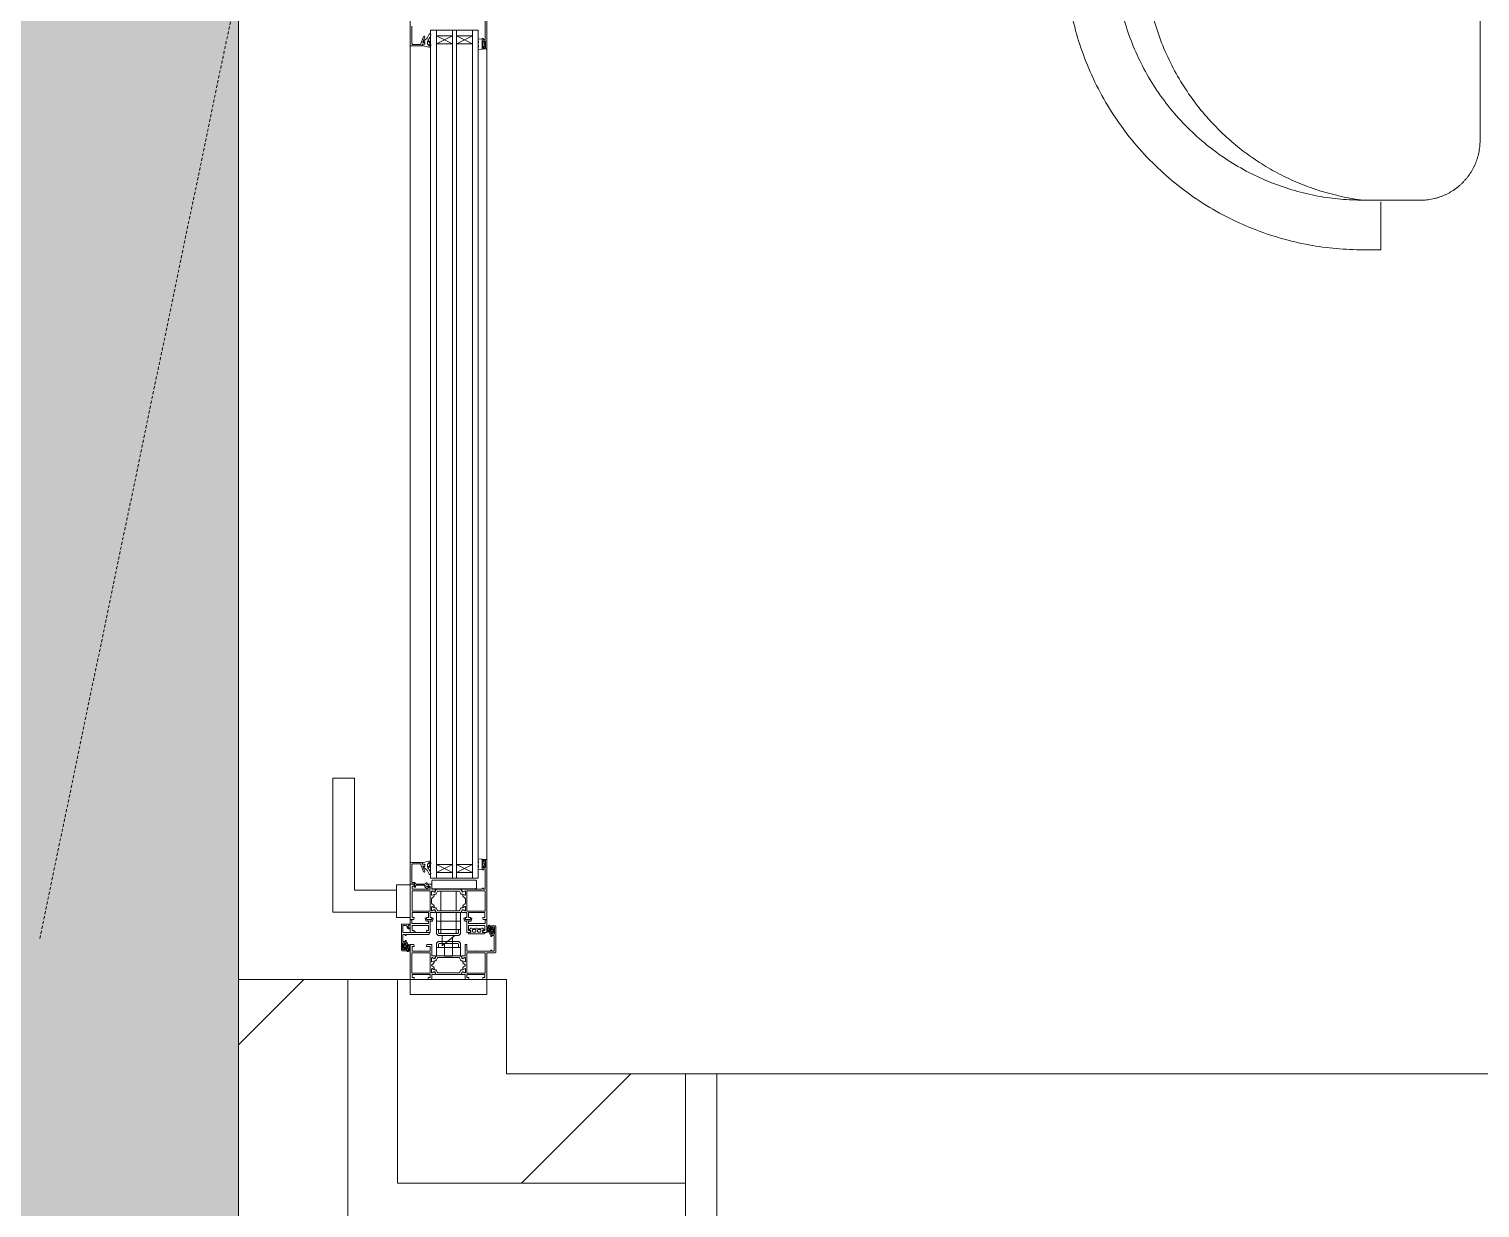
# Model space of a CAD drawing. Header units: millimetres. Extents: x -3370 to 37592, y -25802 to 13127.
# Drawn here: x 8373 to 9834, y -5157 to -3969 of the extents above; entities that cross this region are included whole.
import ezdxf

# ---------------------------------------------------------------- set-up
doc = ezdxf.new("R2010")
doc.units = ezdxf.units.MM
doc.linetypes.add('Dash', pattern=[5, 3, -2])
doc.linetypes.add('Grid Line', pattern=[22.225, 12.7, -3.175, 3.175, -3.175])
for name, color, linetype, lineweight in [('A-DETL', 90, 'Continuous', 9), ('A-DETL-GENF', 92, 'Continuous', 9), ('A-DOOR', 31, 'Continuous', 9), ('A-FLOR', 192, 'Continuous', 18), ('A-GENM', 13, 'Continuous', 9), ('A-GLAZ', 151, 'Continuous', 9), ('A-WALL', 113, 'Continuous', 18), ('A-WALL-PATT', 111, 'Continuous', 18), ('G-IMPT', 8, 'Continuous', 9), ('LG Furniture_dwg _2_', 8, 'Continuous', 9), ('S-GRID', 1, 'Continuous', 9), ('图层 01', 7, 'Continuous', 9)]:
    doc.layers.add(name, color=color, linetype=linetype, lineweight=lineweight)
doc.layers.add('ID_EXISTING_SUPERSEDED', color=7, linetype='Continuous', lineweight=25, true_color=0x9e978b)
doc.layers.get('ID_EXISTING_SUPERSEDED').off()
pattern_1 = [(45, (0, 0), (-212.132, 212.132), [])]

# ---------------------------------------------------------------- blocks, each defined once
blk = doc.blocks.new('CE fix 3 Pane with Sill _Adjustable_ - 3000_2400-2041126-Lower Ground Floor')
at = {"layer": 'A-GLAZ'}
for p, q in [((1468.25, 135), (1468.25, -135)), ((1500, -135), (1500, 135)), ((1468.25, -135), (1500, -135))]:
    blk.add_line(p, q, dxfattribs=at)
blk = doc.blocks.new('Aluprof_MB-86-FOLD-LINE_FoldingDoor_3-3-0_In-Open_EN_R-00233_P01 - 2800x2700-2041139-Lower Ground Floor')
at = {"layer": 'A-DETL-GENF'}
for p, q in [((1330.3, 117.5), (1330.4, 117.8)), ((1330.3, 117.2), (1330.3, 117.5)), ((1330.4, 117), (1330.3, 117.2)), ((1330.4, 117.8), (1331.2, 119)), ((1331.2, 115.4), (1330.4, 117)), ((1330.8, 117.4), (1331.1, 117.6)), ((1330.8, 117.2), (1330.8, 117.4)), ((1331, 117), (1330.8, 117.2)), ((1331, 123.5), (1331.5, 124)), ((1331, 119.2), (1331, 123.5)), ((1332.7, 119.2), (1331, 119.2)), ((1331.1, 117.6), (1331.3, 117.7)), ((1331.2, 119), (1331.4, 119.2)), ((1331.3, 116.8), (1331.2, 116.9)), ((1331.3, 117.7), (1331.7, 118.2)), ((1331.4, 119.2), (1333.5, 119.2)), ((1331.5, 124), (1357.6, 124)), ((1331.7, 118.2), (1332.1, 118.4)), ((1333.5, 117.3), (1332, 116.7)), ((1332.1, 118.4), (1336.7, 118.4)), ((1339.2, 122.8), (1332.2, 122.8)), ((1332.2, 122.8), (1332.2, 120.2)), ((1332.2, 120.2), (1333.7, 120.2)), ((1333.7, 120.2), (1332.7, 119.2)), ((1333.1, 120.8), (1333.9, 121.7)), ((1333.1, 120.2), (1333.1, 120.8)), ((1333.7, 120.2), (1333.1, 120.2)), ((1334.2, 117), (1333.4, 116.7)), ((1333.5, 119.2), (1333.7, 119.4)), ((1333.7, 117.3), (1333.5, 117.3)), ((1333.7, 119.4), (1333.7, 120.2)), ((1337, 118), (1333.7, 117.3)), ((1333.9, 121.7), (1335, 122.1)), ((1334.4, 121), (1334.8, 121.3)), ((1334.5, 119.8), (1334.4, 121)), ((1335, 119.4), (1334.5, 119.8)), ((1334.8, 121.3), (1335.2, 121.1)), ((1335, 122.1), (1336.4, 122.1)), ((1336.4, 119.4), (1335, 119.4)), ((1335.2, 121.1), (1335.4, 121)), ((1335.4, 121), (1336, 121)), ((1336, 121), (1336.2, 121.1)), ((1336.2, 121.1), (1336.6, 121.3)), ((1336.4, 122.1), (1337.5, 121.7)), ((1336.9, 119.8), (1336.4, 119.4)), ((1336.4, 116.8), (1336.4, 117)), ((1336.5, 117.1), (1336.7, 117.1)), ((1336.6, 121.3), (1337, 121)), ((1336.7, 118.4), (1337, 118.2)), ((1336.7, 117.1), (1337, 117.1)), ((1337, 121), (1336.9, 119.8)), ((1337, 118.2), (1337, 118)), ((1337, 117.1), (1337.2, 117.1)), ((1337.2, 116.9), (1337.2, 116.7)), ((1337.5, 121.7), (1338.3, 120.8)), ((1338.3, 120.2), (1337.7, 120.2)), ((1337.7, 120.2), (1337.7, 119.4)), ((1338.7, 119.2), (1337.7, 120.2)), ((1337.7, 120.2), (1339.2, 120.2)), ((1337.7, 119.4), (1337.9, 119.2)), ((1337.9, 119.2), (1339.2, 119.2)), ((1338.3, 120.8), (1338.3, 120.2)), ((1341.5, 119.2), (1338.7, 119.2)), ((1339.2, 120.2), (1339.2, 122.8)), ((1339.2, 119.2), (1339.5, 118.9)), ((1339.5, 118.6), (1339.2, 118.2)), ((1339.5, 118.9), (1339.5, 118.6)), ((1356.5, 122.4), (1340.5, 122.4)), ((1340.5, 122.4), (1340.5, 120.2)), ((1340.5, 120.2), (1341.5, 120.2)), ((1341.5, 120.2), (1341.5, 119.2)), ((1355.5, 119.2), (1355.5, 120.2)), ((1355.5, 120.2), (1356.5, 120.2)), ((1356.5, 119.2), (1355.5, 119.2)), ((1356.5, 120.2), (1356.5, 122.4)), ((1356.5, 113), (1356.5, 119.2)), ((1357.6, 124), (1358.1, 123.5)), ((1358.1, 123.5), (1358.1, 115)), ((447.7, 115), (1264, 115)), ((1264, 106.5), (447.7, 106.5)), ((1331.9, 115), (1331.2, 115.4)), ((1331.5, 116.4), (1331.4, 116.7)), ((1331.9, 116.5), (1331.6, 116.3)), ((1332, 116.7), (1331.9, 116.5)), ((1335, 115), (1331.9, 115)), ((1333.4, 116.7), (1332.1, 116.1)), ((1332.1, 116.1), (1332.1, 115.8)), ((1332.1, 115.8), (1334.7, 115.7)), ((1337.2, 116.7), (1336.9, 116.2)), ((1356.5, 105), (1356.5, 113)), ((1356.7, 104.8), (1356.5, 105)), ((1356.5, 104.6), (1356.7, 104.8)), ((1356.5, 95), (1356.5, 104.6)), ((1358, 113.4), (1358, 95)), ((1378.5, 113.4), (1358, 113.4)), ((1358.1, 115), (1385, 115)), ((1378.5, 95), (1378.5, 113.4)), ((1380, 104.2), (1379.8, 104)), ((1379.8, 104), (1380, 103.8)), ((1383, 113), (1380, 113)), ((1380, 113), (1380, 104.2)), ((1380, 103.8), (1380, 95)), ((1383, 111), (1383, 113)), ((1383.5, 111), (1383, 111)), ((1385, 111.4), (1383.5, 111)), ((1385, 115), (1385, 111.4)), ((1264, 100.5), (447.7, 100.5)), ((1349.5, 93.4), (1349.5, 95)), ((1349.5, 95), (1356.5, 95)), ((1361.1, 93.4), (1349.5, 93.4)), ((1358, 95), (1378.5, 95)), ((1361.1, 90), (1361.1, 93.4)), ((1361.5, 89.7), (1361.1, 90)), ((1361.3, 89), (1361.1, 88.7)), ((1361.1, 88.7), (1361.1, 64.3)), ((1363.8, 90.1), (1361.3, 89)), ((1363.6, 90.6), (1361.5, 89.7)), ((1363, 93.5), (1362.8, 93.1)), ((1362.8, 93.1), (1363.8, 91.3)), ((1363.3, 93.5), (1362.9, 93.1)), ((1362.9, 93.1), (1362.9, 92.8)), ((1362.9, 92.8), (1363.8, 91.3)), ((1367, 93.5), (1363, 93.5)), ((1363.2, 87.6), (1365.7, 88.8)), ((1366.7, 93.5), (1363.3, 93.5)), ((1363.8, 91.3), (1363.6, 90.6)), ((1363.8, 91.3), (1364, 90.5)), ((1364, 90.4), (1363.8, 90.1)), ((1365.7, 88.8), (1366, 89.2)), ((1366, 90.5), (1366.3, 91.4)), ((1366, 89.2), (1366, 90.5)), ((1366.3, 91.4), (1367.2, 93.1)), ((1366.3, 91.4), (1367.1, 92.8)), ((1366.5, 91), (1366.3, 91.4)), ((1367.9, 91), (1366.5, 91)), ((1367.1, 93.1), (1366.7, 93.5)), ((1367.2, 93.1), (1367, 93.5)), ((1367.1, 92.8), (1367.1, 93.1)), ((1368.8, 91.5), (1367.9, 91)), ((1369.7, 93), (1368.8, 91.5)), ((1370.5, 93.5), (1369.7, 93)), ((1371.4, 93), (1370.5, 93.5)), ((1372.3, 91.5), (1371.4, 93)), ((1373.2, 91), (1372.3, 91.5)), ((1374.6, 91), (1373.2, 91)), ((1374.1, 93.5), (1373.9, 93.1)), ((1373.9, 93.1), (1374.8, 91.4)), ((1374, 93.1), (1374.4, 93.5)), ((1374, 92.8), (1374, 93.1)), ((1374.8, 91.4), (1374, 92.8)), ((1378.1, 93.5), (1374.1, 93.5)), ((1374.4, 93.5), (1377.8, 93.5)), ((1374.8, 91.4), (1374.6, 91)), ((1375.1, 90.5), (1374.8, 91.4)), ((1375.1, 89.2), (1375.1, 90.5)), ((1375.4, 88.8), (1375.1, 89.2)), ((1377.9, 87.6), (1375.4, 88.8)), ((1377.3, 91.3), (1377.1, 90.5)), ((1377.1, 90.4), (1377.3, 90.1)), ((1377.3, 91.3), (1378.3, 93.1)), ((1378.2, 92.8), (1377.3, 91.3)), ((1377.5, 90.6), (1377.3, 91.3)), ((1377.3, 90.1), (1379.8, 89)), ((1379.6, 89.7), (1377.5, 90.6)), ((1377.8, 93.5), (1378.2, 93.1)), ((1378.3, 93.1), (1378.1, 93.5)), ((1378.2, 93.1), (1378.2, 92.8)), ((1380, 90), (1379.6, 89.7)), ((1379.8, 89), (1380, 88.7)), ((1380, 95), (1383, 95)), ((1385, 93.4), (1380, 93.4)), ((1380, 93.4), (1380, 90)), ((1380, 88.7), (1380, 64.3)), ((1383, 95), (1383, 97)), ((1383, 97), (1383.5, 97)), ((1383.5, 97), (1385, 96.6)), ((1385, 96.6), (1385, 93.4)), ((1264, 84.5), (447.7, 84.5)), ((1264, 80.5), (447.7, 80.5)), ((1362.9, 87.2), (1363.2, 87.6)), ((1362.9, 65.8), (1362.9, 87.2)), ((1378.2, 87.2), (1377.9, 87.6)), ((1378.2, 65.8), (1378.2, 87.2)), ((428.7, 58.5), (447.7, 58.5)), ((1264, 64.5), (447.7, 64.5)), ((1264, 58.5), (447.7, 58.5)), ((1264, 58.5), (1283, 58.5)), ((1361.1, 59.6), (1349.5, 59.6)), ((1349.5, 59.6), (1349.5, 54.8)), ((1361.1, 64.3), (1361.3, 64)), ((1361.5, 63.3), (1361.1, 63)), ((1361.1, 63), (1361.1, 59.6)), ((1361.3, 64), (1363.8, 62.9)), ((1363.6, 62.4), (1361.5, 63.3)), ((1362.8, 59.9), (1363.8, 61.7)), ((1363, 59.5), (1362.8, 59.9)), ((1363.2, 65.4), (1362.9, 65.8)), ((1363.8, 61.7), (1362.9, 60.2)), ((1362.9, 60.2), (1362.9, 59.9)), ((1362.9, 59.9), (1363.3, 59.5)), ((1367, 59.5), (1363, 59.5)), ((1365.7, 64.2), (1363.2, 65.4)), ((1363.3, 59.5), (1366.7, 59.5)), ((1363.8, 61.7), (1363.6, 62.4)), ((1363.8, 62.9), (1364, 62.6)), ((1364, 62.5), (1363.8, 61.7)), ((1366, 63.8), (1365.7, 64.2)), ((1366, 62.5), (1366, 63.8)), ((1366.3, 61.6), (1366, 62.5)), ((1366.5, 62), (1366.3, 61.6)), ((1367.1, 60.2), (1366.3, 61.6)), ((1366.3, 61.6), (1367.2, 59.9)), ((1367.9, 62), (1366.5, 62)), ((1366.7, 59.5), (1367.1, 59.9)), ((1367.2, 59.9), (1367, 59.5)), ((1367.1, 59.9), (1367.1, 60.2)), ((1368.8, 61.5), (1367.9, 62)), ((1369.7, 60), (1368.8, 61.5)), ((1370.5, 59.5), (1369.7, 60)), ((1371.4, 60), (1370.5, 59.5)), ((1372.3, 61.5), (1371.4, 60)), ((1373.2, 62), (1372.3, 61.5)), ((1374.6, 62), (1373.2, 62)), ((1373.9, 59.9), (1374.8, 61.6)), ((1374.1, 59.5), (1373.9, 59.9)), ((1374, 60.2), (1374.8, 61.6)), ((1374, 59.9), (1374, 60.2)), ((1374.4, 59.5), (1374, 59.9)), ((1378.1, 59.5), (1374.1, 59.5)), ((1377.8, 59.5), (1374.4, 59.5)), ((1374.8, 61.6), (1374.6, 62)), ((1374.8, 61.6), (1375.1, 62.5)), ((1375.1, 63.8), (1375.4, 64.2)), ((1375.1, 62.5), (1375.1, 63.8)), ((1375.4, 64.2), (1377.9, 65.4)), ((1377.3, 62.9), (1377.1, 62.6)), ((1377.1, 62.5), (1377.3, 61.7)), ((1379.8, 64), (1377.3, 62.9)), ((1377.5, 62.4), (1377.3, 61.7)), ((1377.3, 61.7), (1378.2, 60.2)), ((1377.3, 61.7), (1378.3, 59.9)), ((1379.6, 63.3), (1377.5, 62.4)), ((1378.2, 59.9), (1377.8, 59.5)), ((1377.9, 65.4), (1378.2, 65.8)), ((1378.3, 59.9), (1378.1, 59.5)), ((1378.2, 60.2), (1378.2, 59.9)), ((1380, 63), (1379.6, 63.3)), ((1380, 64.3), (1379.8, 64)), ((1380, 59.6), (1380, 63)), ((1385, 59.6), (1380, 59.6)), ((1385, 56.4), (1385, 59.6)), ((1349.5, 54.8), (1351, 54.4)), ((1351, 54.4), (1351.5, 54.4)), ((1351.5, 54.4), (1351.5, 58)), ((1351.5, 58), (1356.5, 58)), ((1356.5, 58), (1356.5, 48.4)), ((1356.5, 48.4), (1356.7, 48.2)), ((1356.7, 48.2), (1356.5, 48)), ((1356.5, 48), (1356.5, 40)), ((1358, 39.6), (1358, 58)), ((1358, 58), (1378.5, 58)), ((1378.5, 58), (1378.5, 39.6)), ((1379.8, 49), (1380, 49.2)), ((1380, 48.8), (1379.8, 49)), ((1380, 49.2), (1380, 58)), ((1380, 58), (1383, 58)), ((1380, 40), (1380, 48.8)), ((1383, 58), (1383, 56)), ((1383, 56), (1383.5, 56)), ((1383.5, 56), (1385, 56.4)), ((447.7, 38), (387.2, 38)), ((1264, 38), (447.7, 38)), ((1264, 38), (1329, 38)), ((1351, 42), (1349.5, 41.6)), ((1349.5, 41.6), (1349.5, 38)), ((1349.5, 38), (1385, 38)), ((1351.5, 42), (1351, 42)), ((1351.5, 40), (1351.5, 42)), ((1356.5, 40), (1351.5, 40)), ((1378.5, 39.6), (1358, 39.6)), ((1383, 40), (1380, 40)), ((1383.5, 42), (1383, 42)), ((1383, 42), (1383, 40)), ((1385, 41.6), (1383.5, 42)), ((1385, 38), (1385, 41.6))]:
    blk.add_line(p, q, dxfattribs=at)
for centre, radius, start, end in [((1333.5, 130.7), 13.7, 272.9354, 294.3705), ((1334.8, 117.5), 1.8, 267.4287, 329.9287), ((1334.8, 117.5), 2.52, 275.1129, 329.6239)]:
    blk.add_arc(centre, radius, start, end, dxfattribs=at)
at = {"layer": 'A-DOOR'}
blk.add_line((1385, 115), (1385, 38), dxfattribs=at)
at = {"layer": 'A-DOOR', "linetype": 'Dash'}
blk.add_line((381.2, -135), (1343.5, -335), dxfattribs=at)
at = {"layer": 'A-GENM'}
for p, q in [((1322.5, 38), (1289.5, 38)), ((1289.5, 38), (1289.5, 24)), ((1322.5, 24), (1322.5, 38)), ((1289.5, 24), (1322.5, 24)), ((1295, -18), (1295, 24)), ((1317, 24), (1317, -40)), ((1182, -18), (1295, -18)), ((1182, -40), (1182, -18)), ((1317, -40), (1182, -40))]:
    blk.add_line(p, q, dxfattribs=at)
at = {"layer": 'G-IMPT'}
for p, q in [((1294, 60.1), (1294, 104.1)), ((434.7, 100.5), (442.7, 84.5)), ((1277, 100.5), (1269, 84.5)), ((434.7, 80.5), (442.7, 64.5)), ((1277, 80.5), (1269, 64.5)), ((1294, 84.3), (1293.5, 84.3)), ((1315.7, 84.3), (1295.8, 84.3)), ((433.1, 58.5), (433.4, 58.5)), ((443.5, 58.5), (444, 58.5)), ((1268.2, 58.5), (1267.7, 58.5)), ((1278.5, 58.5), (1278.3, 58.5)), ((1293.5, 68.8), (1294, 68.8)), ((1295.8, 68.8), (1315.7, 68.8)), ((438.4, 56.2), (438.5, 56.1)), ((442.7, 55.2), (440.8, 55.2)), ((442.9, 50.6), (443, 52.3)), ((443.9, 50.4), (443.1, 50.4)), ((443.3, 56.2), (443.2, 55.7)), ((446, 56.8), (444.7, 51.1)), ((1265.7, 56.8), (1266.9, 51.1)), ((1267.7, 50.4), (1268.6, 50.4)), ((1268.3, 56.2), (1268.5, 55.7)), ((1268.8, 50.6), (1268.7, 52.3)), ((1269, 55.2), (1270.9, 55.2)), ((1273.3, 56.2), (1273.2, 56.1)), ((1288.9, 54.9), (1288.8, 55.1)), ((1330.3, 38), (1332.5, 38))]:
    blk.add_line(p, q, dxfattribs=at)
at = {"layer": 'G-IMPT', "flags": 128}
for points in [[(387.2, 115), (447.2, 115), (447.7, 114.5), (447.7, 110.5), (446, 110.5), (445, 111.5), (446.5, 111.5), (446.5, 113.8), (439.5, 113.8), (439.5, 111.5), (441, 111.5), (440, 110.5), (437.3, 110.5), (437.3, 111.6), (438.3, 111.6), (438.3, 113.3), (417.7, 113.3)], [(488.7, 106.5), (428.7, 106.5), (428.7, 100.5), (488.7, 100.5)], [(445, 110.5), (445, 111.5), (445.5, 111.5), (445.5, 112), (445.3, 112.4), (444.4, 113.5), (441.5, 113.5), (440.7, 112.4), (440.5, 112), (440.5, 111.5), (441, 111.5), (441, 110.5)], [(1223, 106.5), (1283, 106.5), (1283, 100.5), (1223, 100.5)], [(1266.7, 110.5), (1266.7, 111.5), (1266.2, 111.5), (1266.2, 112), (1266.4, 112.4), (1267.2, 113.5), (1270.2, 113.5), (1271, 112.4), (1271.2, 112), (1271.2, 111.5), (1270.7, 111.5), (1270.7, 110.5)], [(434.7, 84.5), (442.7, 84.5), (442.7, 100.5), (434.7, 100.5), (434.7, 84.5), (442.7, 100.5)], [(1277, 84.5), (1269, 84.5), (1269, 100.5), (1277, 100.5), (1277, 84.5), (1269, 100.5)], [(488.7, 84.5), (428.7, 84.5), (428.7, 80.5), (488.7, 80.5)], [(434.7, 64.5), (442.7, 64.5), (442.7, 80.5), (434.7, 80.5), (434.7, 64.5), (442.7, 80.5)], [(1223, 84.5), (1283, 84.5), (1283, 80.5), (1223, 80.5)], [(1277, 64.5), (1269, 64.5), (1269, 80.5), (1277, 80.5), (1277, 64.5), (1269, 80.5)], [(1317.5, 68.8), (1338.5, 68.8), (1338.5, 84.3), (1317.5, 84.3)], [(1340.5, 83), (1350.5, 70.5), (1350.5, 70), (1340.5, 70)], [(1348.9, 72.5), (1361.5, 72.5), (1361.5, 80.5), (1342.5, 80.5)], [(488.7, 64.5), (428.7, 64.5), (428.7, 58.5), (488.7, 58.5)], [(1223, 64.5), (1283, 64.5), (1283, 58.5), (1223, 58.5)], [(424.9, 39.4), (442.3, 39.4), (443.3, 40.4), (443.3, 48.4), (435.3, 51.3), (434.8, 51.9), (435, 52.3), (435.7, 52.5), (441, 50.5), (441.4, 50.8), (441.1, 52.5), (442.4, 52.5), (442.9, 52), (442.9, 50), (444.2, 50), (444.7, 49.5), (444.7, 38.5), (444.2, 38), (422.9, 38)], [(442.8, 52.5), (440.7, 52.5), (440.4, 51.7)], [(1288.8, 52.7), (1289, 52.3), (1289, 43.8), (1288.5, 43.3), (1288.2, 43.3), (1287.3, 42.4), (1287.3, 39.9), (1286.8, 39.4), (1269.4, 39.4), (1268.4, 40.4), (1268.4, 48.4), (1276.4, 51.3), (1276.8, 51.9), (1276.7, 52.3), (1276, 52.5), (1270.6, 50.5), (1270.3, 50.8), (1270.6, 52.5), (1269.3, 52.5), (1268.8, 52), (1268.8, 50), (1267.5, 50), (1267, 49.5), (1267, 38.5), (1267.5, 38), (1288.8, 38), (1288.8, 39.2), (1288.7, 39.2), (1288.5, 39.4), (1288.5, 41.9), (1288.7, 42.1), (1291.2, 42.1), (1291.2, 41.9), (1291.4, 41.9), (1292, 42), (1292, 43), (1291.7, 43.3), (1290.5, 43.3), (1290, 43.8), (1290, 51.8), (1290.5, 52.3)], [(1268.9, 52.5), (1271, 52.5), (1271.2, 51.7)], [(1288.9, 54.9), (1288.8, 55.1), (1288, 55.1), (1287.6, 54.9), (1287.5, 54.6), (1287.5, 53.9), (1288, 53.6)], [(1289.8, 56.2), (1290.5, 56), (1291, 56)], [(1292.4, 53.6), (1292.9, 53.9), (1293, 53.9), (1293.5, 54.4), (1293.5, 54.6), (1293, 55.1), (1292.6, 55.5), (1292.5, 55.9), (1292.4, 56.1), (1292.4, 56.6), (1291.9, 57.1), (1291.4, 57.1), (1291.2, 56.9), (1291.2, 55.7), (1291.2, 55.6)], [(1331.1, 34.6), (1330.5, 34.1), (1330.5, 30.6), (1337.7, 30.6), (1337.7, 41.8), (1337.1, 42), (1336.7, 42.5), (1336.7, 43), (1337.7, 43), (1337.7, 56.8), (1337.9, 57), (1339.3, 57), (1339.5, 56.8), (1339.5, 48.4), (1339.3, 48.2), (1339.5, 48), (1339.5, 33.8), (1340.5, 33.8), (1340.5, 32.8), (1339.5, 32.8), (1339.5, 30.6), (1346.5, 30.6), (1346.5, 32.8), (1345.5, 32.8), (1345.5, 33.8), (1348.3, 33.8), (1349.3, 32.8), (1347.8, 32.8), (1347.8, 30.2), (1354.8, 30.2), (1354.8, 32.8), (1353.3, 32.8), (1354.3, 33.8), (1356, 33.8), (1356, 29.5), (1355.5, 29), (1329.5, 29), (1329, 29.5), (1329, 37.6), (1329.2, 37.8), (1329.9, 37.8), (1330.1, 37.5)], [(1332.7, 37.5), (1332.9, 37.8), (1333.4, 37.8), (1333.9, 37.4)], [(1352, 38), (1355.1, 38), (1355.8, 37.6), (1356.6, 36), (1356.7, 35.8), (1356.7, 35.5), (1356.6, 35.2), (1355.8, 34), (1355.6, 33.8), (1353.5, 33.8), (1353.3, 33.6), (1353.3, 32.8), (1353.9, 32.8), (1353.9, 32.2), (1353.1, 31.3), (1352, 30.9), (1350.6, 30.9), (1349.5, 31.3), (1348.7, 32.2), (1348.7, 32.8), (1349.3, 32.8), (1349.3, 33.6), (1349.1, 33.8), (1347.8, 33.8), (1347.5, 34.1), (1347.5, 34.4), (1347.8, 34.8)], [(1350.7, 36.4), (1350.6, 36.3), (1350.6, 36.2), (1350.6, 36), (1350.5, 35.9), (1350.3, 35.9), (1350, 35.9), (1349.8, 35.9), (1349.8, 36.1), (1349.8, 36.3), (1350.1, 36.8)], [(1352.8, 36), (1353.6, 36.3), (1354.9, 36.9), (1354.9, 37.2), (1352.3, 37.3)]]:
    blk.add_lwpolyline(points, dxfattribs=at)
for points in [[(444.3, 106.6), (445.9, 106.6), (446.7, 106.5), (447.9, 106.5), (448.2, 106.8), (448, 110.2), (447.7, 110.5), (438.3, 110.5), (438, 110.2), (437.7, 106.8), (438, 106.5), (439.2, 106.5), (440, 106.6), (441.7, 106.6), (442.3, 106.5), (443.6, 106.5)], [(1267.4, 106.6), (1265.8, 106.6), (1265, 106.5), (1263.7, 106.5), (1263.4, 106.8), (1263.7, 110.2), (1264, 110.5), (1273.4, 110.5), (1273.7, 110.2), (1274, 106.8), (1273.7, 106.5), (1272.4, 106.5), (1271.6, 106.6), (1270, 106.6), (1269.3, 106.5), (1268.1, 106.5)], [(1317.5, 95), (1322.5, 95), (1322.5, 93.4), (1323, 93.4), (1324.5, 93.8), (1324.5, 95), (1324.5, 98.2), (1323, 98.6), (1322.5, 98.6), (1322.5, 96.6), (1317.5, 96.6), (1317.5, 104.6), (1317.3, 104.8), (1317.5, 105), (1317.5, 113), (1322.5, 113), (1322.5, 111), (1323, 111), (1324.5, 111.4), (1324.5, 115), (1264.5, 115), (1264, 114.5), (1264, 110.5), (1265.7, 110.5), (1266.7, 111.5), (1265.2, 111.5), (1265.2, 113.8), (1272.2, 113.8), (1272.2, 111.5), (1270.7, 111.5), (1271.7, 110.5), (1274.4, 110.5), (1274.4, 111.6), (1273.4, 111.6), (1273.4, 113.3), (1294, 113.3), (1294, 111.6), (1293, 111.6), (1293, 110.5), (1294, 110.5), (1294, 104.2), (1294.2, 104), (1294, 103.8), (1294, 90), (1294.4, 89.7), (1296.5, 90.6), (1296.7, 91.3), (1295.7, 93.1), (1295.9, 93.5), (1299.9, 93.5), (1300.1, 93.1), (1299.2, 91.4), (1299.4, 91), (1300.8, 91), (1301.7, 91.5), (1302.6, 93), (1303.5, 93.5), (1308, 93.5), (1308.9, 93), (1309.8, 91.5), (1310.7, 91), (1312.1, 91), (1312.3, 91.4), (1311.4, 93.1), (1311.6, 93.5), (1315.6, 93.5), (1315.8, 93.1), (1314.8, 91.3), (1315, 90.6), (1317.1, 89.7), (1317.5, 90)], [(1285, 104.1), (1285.5, 104.6), (1293, 104.6), (1293.5, 104.1), (1293.5, 60.1), (1293, 59.6), (1285.5, 59.6), (1285, 60.1)], [(1316, 113.4), (1316, 95), (1295.5, 95), (1295.5, 113.4)], [(1337.5, 115), (1324.7, 115), (1324.7, 113.5), (1328.3, 113.5), (1328.5, 113.3), (1328.5, 96.5), (1326.2, 96.5), (1326.2, 98.8), (1325.9, 99.2), (1323.6, 100.1), (1323.2, 99.8), (1323.2, 99.1), (1323.3, 98.9), (1324.7, 98.4), (1324.7, 93.5), (1323.3, 93), (1323.2, 92.8), (1323.2, 92.1), (1323.6, 91.8), (1325.9, 92.7), (1326.2, 93.1), (1326.2, 95), (1337.5, 95), (1337.5, 98.2), (1336, 98.6), (1335.5, 98.6), (1335.5, 96.6), (1330.5, 96.6), (1330.5, 104.6), (1330.3, 104.8), (1330.5, 105), (1330.5, 113), (1335.5, 113), (1335.5, 111), (1336, 111), (1337.5, 111.4)], [(1333.1, 110), (1333.4, 107.5), (1333.1, 105.1), (1333.1, 104.5), (1333.4, 102.1), (1333.1, 99.6), (1333.1, 98.9), (1333.1, 98.8), (1334.5, 97.6), (1335.5, 97.6), (1335.5, 98.8), (1337.5, 98.8), (1337.5, 96.6), (1337.9, 96.6), (1338.4, 96.7), (1338.8, 97.1), (1338.9, 97.6), (1338.9, 112), (1338.8, 112.5), (1338.4, 112.9), (1337.9, 113), (1337.5, 113), (1337.5, 110.8), (1335.5, 110.8), (1335.5, 112), (1334.5, 112), (1333.1, 110.8), (1333.1, 110.7)], [(1337.1, 108.6), (1337.1, 106.2), (1336.6, 105.7), (1335, 105.7), (1334.5, 106.2), (1334.5, 108.6), (1335, 109.1), (1336.6, 109.1)], [(1337.1, 103.5), (1337.1, 101), (1336.6, 100.5), (1335, 100.5), (1334.5, 101), (1334.5, 103.5), (1335, 104), (1336.6, 104)], [(428.7, 84.5), (434.7, 84.5), (434.7, 100.5), (428.7, 100.5)], [(1283, 84.5), (1277, 84.5), (1277, 100.5), (1283, 100.5)], [(1299.2, 61.6), (1298.9, 62.5), (1298.9, 63.8), (1298.6, 64.2), (1296.1, 65.4), (1295.8, 65.8), (1295.8, 87.2), (1296.1, 87.6), (1298.6, 88.8), (1298.9, 89.2), (1298.9, 90.5), (1299.2, 91.4), (1300, 92.8), (1300, 93.1), (1299.6, 93.5), (1296.2, 93.5), (1295.8, 93.1), (1295.8, 92.8), (1296.7, 91.3), (1296.9, 90.5), (1296.9, 90.4), (1296.7, 90.1), (1294.2, 89), (1294, 88.7), (1294, 64.3), (1294.2, 64), (1296.7, 62.9), (1296.9, 62.6), (1296.9, 62.5), (1296.7, 61.7), (1295.8, 60.2), (1295.8, 59.9), (1296.2, 59.5), (1299.6, 59.5), (1300, 59.9), (1300, 60.2)], [(1312.3, 61.6), (1312.6, 62.5), (1312.6, 63.8), (1312.9, 64.2), (1315.4, 65.4), (1315.7, 65.8), (1315.7, 87.2), (1315.4, 87.6), (1312.9, 88.8), (1312.6, 89.2), (1312.6, 90.5), (1312.3, 91.4), (1311.5, 92.8), (1311.5, 93.1), (1311.9, 93.5), (1315.3, 93.5), (1315.7, 93.1), (1315.7, 92.8), (1314.8, 91.3), (1314.6, 90.5), (1314.6, 90.4), (1314.8, 90.1), (1317.3, 89), (1317.5, 88.7), (1317.5, 64.3), (1317.3, 64), (1314.8, 62.9), (1314.6, 62.6), (1314.6, 62.5), (1314.8, 61.7), (1315.7, 60.2), (1315.7, 59.9), (1315.3, 59.5), (1311.9, 59.5), (1311.5, 59.9), (1311.5, 60.2)], [(1326, 64.5), (1326, 88.5), (1317.5, 88.5), (1317.5, 64.5)], [(1334.5, 64.5), (1334.5, 88.5), (1326, 88.5), (1326, 64.5)], [(1334.5, 66.5), (1338, 66.5), (1338.5, 67), (1338.5, 86), (1338, 86.5), (1334.5, 86.5), (1334.5, 88.5), (1338.8, 88.5), (1340.5, 86.8), (1340.5, 66.2), (1338.8, 64.5), (1334.5, 64.5)], [(1352.6, 66.5), (1349.1, 66.5), (1348.6, 67), (1348.6, 86), (1349.1, 86.5), (1352.6, 86.5), (1352.6, 88.5), (1348.3, 88.5), (1346.6, 86.8), (1346.6, 66.2), (1348.3, 64.5), (1352.6, 64.5)], [(1352.6, 64.5), (1352.6, 88.5), (1361.1, 88.5), (1361.1, 64.5)], [(428.7, 64.5), (434.7, 64.5), (434.7, 80.5), (428.7, 80.5)], [(1283, 64.5), (1277, 64.5), (1277, 80.5), (1283, 80.5)], [(1294, 59.6), (1289, 59.6), (1289, 56.4), (1290.5, 56), (1291, 56), (1291, 58), (1294, 58), (1294, 49.2), (1294.2, 49), (1294, 48.8), (1294, 40), (1291, 40), (1291, 42), (1290.5, 42), (1289, 41.6), (1289, 38), (1324.5, 38), (1324.5, 41.6), (1323, 42), (1322.5, 42), (1322.5, 40), (1317.5, 40), (1317.5, 48), (1317.3, 48.2), (1317.5, 48.4), (1317.5, 56.4), (1322.5, 56.4), (1322.5, 54.4), (1323, 54.4), (1324.5, 54.8), (1324.5, 59.2), (1323, 59.6), (1322.5, 59.6), (1322.5, 58), (1317.5, 58), (1317.5, 63), (1317.1, 63.3), (1315, 62.4), (1314.8, 61.7), (1315.8, 59.9), (1315.6, 59.5), (1311.6, 59.5), (1311.4, 59.9), (1312.3, 61.6), (1312.1, 62), (1310.7, 62), (1309.8, 61.5), (1308.9, 60), (1308, 59.5), (1303.5, 59.5), (1302.6, 60), (1301.7, 61.5), (1300.8, 62), (1299.4, 62), (1299.2, 61.6), (1300.1, 59.9), (1299.9, 59.5), (1295.9, 59.5), (1295.7, 59.9), (1296.7, 61.7), (1296.5, 62.4), (1294.4, 63.3), (1294, 63)], [(1337.5, 38), (1324.7, 38), (1324.7, 39.5), (1328.3, 39.5), (1328.5, 39.7), (1328.5, 56.5), (1326.2, 56.5), (1326.2, 54.2), (1325.9, 53.8), (1323.6, 52.9), (1323.2, 53.2), (1323.2, 53.9), (1323.3, 54.1), (1324.7, 54.6), (1324.7, 59.5), (1323.3, 60), (1323.2, 60.2), (1323.2, 60.9), (1323.6, 61.2), (1325.9, 60.3), (1326.2, 59.9), (1326.2, 58), (1337.5, 58), (1337.5, 54.8), (1336, 54.4), (1335.5, 54.4), (1335.5, 56.4), (1330.5, 56.4), (1330.5, 48.4), (1330.3, 48.2), (1330.5, 48), (1330.5, 40), (1335.5, 40), (1335.5, 42), (1336, 42), (1337.5, 41.6)], [(1295.6, 39.8), (1295.6, 58), (1316, 58), (1316, 39.8)], [(1355.6, 36.3), (1355.7, 36.2), (1355.8, 36.1), (1356, 36), (1356.2, 35.8), (1356.2, 35.6), (1355.9, 35.4), (1355.7, 35.3), (1355.3, 34.8), (1354.9, 34.6), (1350.3, 34.6), (1350, 34.8), (1350, 35), (1353.3, 35.7), (1353.5, 35.7), (1355, 36.3), (1355.1, 36.5), (1355.4, 36.7), (1355.5, 36.6)], [(1352, 33.6), (1352.5, 33.2), (1352.6, 32), (1352.2, 31.7), (1351.8, 31.9), (1351.6, 32), (1351, 32), (1350.8, 31.9), (1350.4, 31.7), (1350, 32), (1350.1, 33.2), (1350.6, 33.6)]]:
    blk.add_lwpolyline(points, close=True, dxfattribs=at)
at = {"layer": 'G-IMPT'}
for centre in [(443, 111.8), (1268.7, 111.8)]:
    blk.add_circle(centre, 1, dxfattribs=at)
for centre, radius, start, end in [((433.3, 57.7), 0.856, 99.2972, 243.2273), ((433.3, 57.7), 0.856, 76.0438, 80.7028), ((431.8, 48.5), 10.2, 49.5592, 80.6861), ((443.7, 53.3), 5.26, 93.0289, 148.6549), ((443.7, 53.3), 5.26, 81.8499, 86.9711), ((444.4, 56.9), 1.57, 355.4519, 87.0238), ((1267.3, 56.9), 1.57, 92.9762, 184.5481), ((1267.9, 53.3), 5.26, 93.0289, 98.1501), ((1267.9, 53.3), 5.26, 31.3451, 86.9711), ((1279.8, 48.5), 10.2, 99.3139, 130.4408), ((1278.4, 57.7), 0.856, 99.2972, 103.9562), ((1278.4, 57.7), 0.856, 296.7727, 80.7028), ((429, 45.2), 12.4, 30.5629, 71.5218), ((438.9, 56.3), 0.501, 209.4853, 313.8944), ((440, 51.8), 0.5, 224.7824, 345), ((443.5, 53.8), 4.07, 79.1599, 145.4218), ((440.8, 55.9), 0.7, 159.6061, 270), ((442.5, 55.9), 0.711, 284.2724, 341.4484), ((442.8, 52.3), 0.2, 355, 90), ((443.1, 50.6), 0.2, 175, 270), ((444.7, 55.2), 1.63, 95.4564, 144.6225), ((443.9, 51.2), 0.8, 270, 355.7208), ((444.2, 57.3), 0.538, 301.6612, 86.6979), ((1267.4, 57.3), 0.538, 93.3021, 238.3388), ((1267.7, 51.2), 0.8, 184.2792, 270), ((1267, 55.2), 1.63, 35.3775, 84.5436), ((1268.2, 53.8), 4.07, 34.5782, 100.8401), ((1269.2, 55.9), 0.711, 198.5516, 255.7276), ((1268.6, 50.6), 0.2, 270, 5), ((1268.9, 52.3), 0.2, 90, 185), ((1270.9, 55.9), 0.7, 270, 20.3939), ((1271.7, 51.8), 0.5, 195, 315.2176), ((1282.7, 45.2), 12.4, 108.4782, 149.4371), ((1272.8, 56.3), 0.501, 226.1056, 330.5147), ((1290.2, 54.8), 2.5, 207.8181, 235.4819), ((1289.6, 55.3), 0.883, 77.4823, 194.692), ((1290.2, 54.8), 1.3, 174.0622, 37.5235), ((1290.2, 54.8), 1.3, 174.0622, 37.5235), ((1290.2, 54.8), 2.5, 275.7392, 332.1819), ((1294.8, 57.9), 4.24, 206.3412, 212.6787), ((1331.4, 37.1), 1.4, 139.9948, 40.0052), ((1331.4, 37.1), 1.4, 161.79, 18.21), ((1331.4, 37.1), 2.5, 262.3377, 5.7392), ((1353.5, 22.3), 13.7, 92.9354, 114.3705), ((1352.2, 35.5), 2.52, 95.1129, 149.6239), ((1352.2, 35.5), 1.8, 87.4287, 149.9287)]:
    blk.add_arc(centre, radius, start, end, dxfattribs=at)
blk = doc.blocks.new('LG Furniture_dwg _2__LG Furniture_dwg _2__LG Furniture_dwg_图块 01-1786685-Lower Ground Floor-2227233-Lower Ground Floor-2333689-Lower Ground Floor')
at = {"layer": '图层 01'}
for p, q in [((117.8, 250), (60, 250)), ((0, 190), (0, -190))]:
    blk.add_line(p, q, dxfattribs=at)
at = {"layer": '图层 01', "flags": 128}
for points in [[(117.8, 300), (100, 300), (100, 252)], [(60, -250), (100, -250), (117.8, -250)], [(100, -251.7), (100, -300), (117.8, -300)]]:
    blk.add_lwpolyline(points, dxfattribs=at)
at = {"layer": '图层 01'}
for points, weights in [([(417.8, 0), (417.8, 300), (117.8, 300)], [1, 0.707106781187, 1]), ([(60, 250), (35.1, 250), (17.6, 232.4)], [0.853553390593, 0.853553390593, 1]), ([(263.9, 178.2), (203.1, 239.1), (117.8, 250)], [1, 0.876120628291, 0.857030973443]), ([(367.8, 0), (367.8, 250), (117.8, 250)], [1, 0.707106781187, 1]), ([(17.6, 232.4), (0, 214.9), (0, 190)], [1, 0.853553390593, 0.853553390593]), ([(263.9, -178.2), (442.2, 0), (263.9, 178.2)], [1, 0.707106781187, 1]), ([(117.8, -250), (367.8, -250), (367.8, 0)], [1, 0.707106781187, 1]), ([(117.8, -300), (417.8, -300), (417.8, 0)], [1, 0.707106781187, 1]), ([(117.8, -250), (203.1, -239.1), (263.9, -178.2)], [0.857030973443, 0.876120628291, 1]), ([(0, -190), (0, -214.9), (17.6, -232.4)], [0.853553390593, 0.853553390594, 1]), ([(17.6, -232.4), (35.1, -250), (60, -250)], [1, 0.853553390594, 0.853553390593])]:
    blk.add_rational_spline(points, weights, degree=2, dxfattribs=at)
blk = doc.blocks.new('LG Furniture_dwg _2__LG Furniture_dwg _2_-2222735-Lower Ground Floor-2333706-Lower Ground Floor')
at = {"layer": 'ID_EXISTING_SUPERSEDED', "extrusion": (0, 0, -1), "zscale": -1}
blk.add_blockref('LG Furniture_dwg _2__LG Furniture_dwg _2__LG Furniture_dwg_图块 01-1786685-Lower Ground Floor-2227233-Lower Ground Floor-2333689-Lower Ground Floor', (-49723.4, -3186.2), dxfattribs=at)
blk = doc.blocks.new('LG Furniture_dwg _2_-2222735-Lower Ground Floor')
blk.add_blockref('LG Furniture_dwg _2__LG Furniture_dwg _2_-2222735-Lower Ground Floor-2333706-Lower Ground Floor', (-39889.3, -705.5))

msp = doc.modelspace()

# ---------------------------------------------------------------- hatches: boundary and pattern name
at = {"layer": 'A-DETL-GENF'}
h = msp.add_hatch(color=2, dxfattribs=at)
h.paths.add_polyline_path([(6244.04, -5291.636), (8584.04, -5291.636), (8584.04, 5308.364), (6244.04, 5308.364), (6244.04, -5221.636)])
h.paths.add_polyline_path([(5334.04, -5211.636), (5334.04, 5238.364), (4134.04, 5238.364), (4134.04, -5211.636), (4334.04, -5211.636)])
at = {"layer": 'A-WALL-PATT', "lineweight": 9}
h = msp.add_hatch(dxfattribs=at)
h.set_pattern_fill('FP_2', color=256, style=0, pattern_type=2)
h.set_pattern_definition(pattern_1)
h.paths.add_polyline_path([(8584.04, -5291.636), (8694.04, -5291.636), (8694.04, -4926.636), (8584.04, -4926.636), (8584.04, -5242.636)])
h.paths.add_polyline_path([(8694.04, -1956.636), (8694.04, -1476.636), (8584.04, -1476.636), (8584.04, -1956.636)])
h.paths.add_polyline_path([(8584.04, 1493.364), (8694.04, 1493.364), (8694.04, 1973.364), (8584.04, 1973.364)])
h.paths.add_polyline_path([(8694.04, 4943.364), (8694.04, 5308.364), (8584.04, 5308.364), (8584.04, 4943.364)])
h = msp.add_hatch(dxfattribs=at)
h.set_pattern_fill('FP_2', color=256, style=0, pattern_type=2)
h.set_pattern_definition(pattern_1)
h.paths.add_polyline_path([(8744.04, -5131.636), (8854.04, -5131.636), (8854.04, -4926.636), (8834.04, -4926.636), (8834.04, -4941.636), (8757.04, -4941.636), (8757.04, -4926.636), (8744.04, -4926.636), (8744.04, -5021.636)])
h.paths.add_polyline_path([(8757.04, -1956.636), (8757.04, -1941.636), (8834.04, -1941.636), (8834.04, -1956.636), (8854.04, -1956.636), (8854.04, -1476.636), (8834.04, -1476.636), (8834.04, -1491.636), (8757.04, -1491.636), (8757.04, -1476.636), (8744.04, -1476.636), (8744.04, -1956.636)])
h.paths.add_polyline_path([(8757.04, 1493.364), (8757.04, 1508.364), (8834.04, 1508.364), (8834.04, 1493.364), (8854.04, 1493.364), (8854.04, 1973.364), (8834.04, 1973.364), (8834.04, 1958.364), (8757.04, 1958.364), (8757.04, 1973.364), (8744.04, 1973.364), (8744.04, 1493.364)])
h.paths.add_polyline_path([(8744.04, 4943.364), (8757.04, 4943.364), (8757.04, 4958.364), (8834.04, 4958.364), (8834.04, 4943.364), (8854.04, 4943.364), (8854.04, 5148.364), (8744.04, 5148.364), (8744.04, 4958.364)])
h = msp.add_hatch(dxfattribs=at)
h.set_pattern_fill('FP_2', color=256, style=0, pattern_type=2)
h.set_pattern_definition(pattern_1)
h.paths.add_polyline_path([(12754.04, -5131.636), (13254.04, -5131.636), (13254.04, -5021.636), (12034.04, -5021.636), (12034.04, -5131.636), (12751.216, -5131.636)])
h.paths.add_polyline_path([(19670.96, -5131.636), (20144.04, -5131.636), (20144.04, -5021.636), (18014.04, -5021.636), (18014.04, -5131.636), (19644.04, -5131.636)])
h.paths.add_polyline_path([(31704.04, -5131.636), (31924.04, -5131.636), (31924.04, -5021.636), (31704.04, -5021.636), (31704.04, -5043.244)])
h.paths.add_polyline_path([(29989.04, -5131.636), (30804.04, -5131.636), (30804.04, -5021.636), (29523.54, -5021.636), (29523.54, -5131.636), (29934.04, -5131.636)])
h.paths.add_polyline_path([(20944.04, -5131.636), (22644.04, -5131.636), (22644.04, -5021.636), (20944.04, -5021.636)])
h.paths.add_polyline_path([(16254.04, -5131.636), (17214.04, -5131.636), (17214.04, -5021.636), (16254.04, -5021.636)])
h.paths.add_polyline_path([(25974.04, -5131.636), (26523.54, -5131.636), (26523.54, -5021.636), (25644.04, -5021.636), (25644.04, -5131.636), (25864.04, -5131.636)])
h.paths.add_polyline_path([(8854.04, -5131.636), (9034.04, -5131.636), (9034.04, -5021.636), (8854.04, -5021.636)])

# ---------------------------------------------------------------- linework, layer by layer
at = {"layer": 'A-DETL'}
msp.add_line((8584.04, -5291.636), (8584.04, 5308.364), dxfattribs=at)
at = {"layer": 'A-FLOR'}
msp.add_line((8584.04, -1956.636), (8584.04, -4926.636), dxfattribs=at)
at = {"layer": 'A-WALL'}
for p, q in [((8757.04, -4926.636), (8584.04, -4926.636)), ((8584.04, -4926.636), (8584.04, -5291.636)), ((8757.04, -4941.636), (8757.04, -4926.636)), ((8854.04, -4926.636), (8834.04, -4926.636)), ((8834.04, -4926.636), (8834.04, -4941.636)), ((8854.04, -5021.636), (8854.04, -4926.636)), ((8834.04, -4941.636), (8757.04, -4941.636)), ((9034.04, -5021.636), (8854.04, -5021.636)), ((9065.79, -5021.636), (10014.99, -5021.636))]:
    msp.add_line(p, q, dxfattribs=at)
at = {"layer": 'A-WALL', "lineweight": 9}
for p, q in [((8694.04, -4926.636), (8694.04, -5181.636)), ((8744.04, -4926.636), (8744.04, -5131.636)), ((8744.04, -5131.636), (9034.04, -5131.636))]:
    msp.add_line(p, q, dxfattribs=at)
at = {"layer": 'S-GRID', "linetype": 'Grid Line'}
msp.add_line((8584.04, 11106.923), (8584.04, -9321.465), dxfattribs=at)

# ---------------------------------------------------------------- block references
at = {"layer": 'A-DOOR', "rotation": 269.9999999999999}
msp.add_blockref('Aluprof_MB-86-FOLD-LINE_FoldingDoor_3-3-0_In-Open_EN_R-00233_P01 - 2800x2700-2041139-Lower Ground Floor', (8719.04, -3541.636), dxfattribs=at)
at = {"layer": 'A-GLAZ', "rotation": 180}
msp.add_blockref('CE fix 3 Pane with Sill _Adjustable_ - 3000_2400-2041126-Lower Ground Floor', (10534.04, -5156.636), dxfattribs=at)
at = {"layer": 'LG Furniture_dwg _2_', "color": 7}
msp.add_blockref('LG Furniture_dwg _2_-2222735-Lower Ground Floor', (0, 0), dxfattribs=at)

doc.saveas('drawing.dxf')
